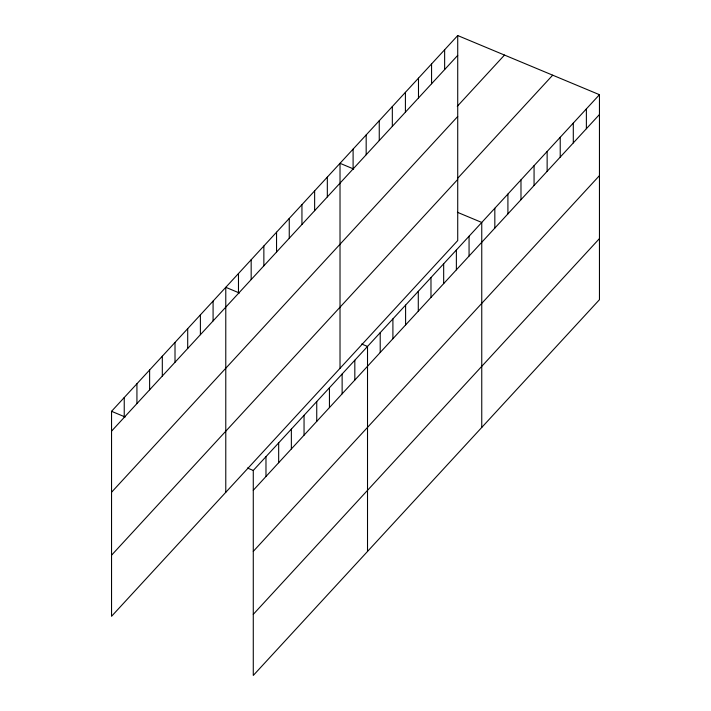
<?xml version="1.0" encoding="UTF-8"?>
<svg xmlns="http://www.w3.org/2000/svg" width="711" height="711" viewBox="0 0 711 711"><rect width="100%" height="100%" fill="white"/><g stroke="black" fill="none" stroke-linecap="round" stroke-linejoin="round"><path stroke-width="1.07" d="M457.724 35.55L457.724 240.549L111.547 616.304L111.547 411.314L457.724 35.55L599.453 94.696L599.453 299.687L253.276 675.45L253.276 470.451L599.453 94.696M111.547 431.142L457.724 55.378M457.271 106.33L504.49 55.067M111.547 492.243L457.724 116.48M457.502 178.488L552.687 75.179M111.547 555.202L457.724 179.439M253.276 490.279L599.453 114.524M253.276 551.389L599.453 175.626M253.276 614.348L599.453 238.585M353.66 169.005L340.018 163.308L340.018 368.307M457.395 212.287L481.756 222.454L481.756 427.444M239.42 293.003L225.778 287.306L225.778 492.305M361.668 344.017L367.516 346.453L367.516 551.452M111.547 411.314L125.189 417.002M247.428 468.016L253.276 470.451M586.379 108.89L586.379 128.718M573.297 123.083L573.297 142.911M560.224 137.276L560.224 157.104M547.141 151.479L547.141 171.307M534.068 165.672L534.068 185.5M520.985 179.865L520.985 199.693M507.912 194.059L507.912 213.887M494.829 208.261L494.829 228.089M469.064 236.23L469.064 256.058M456.373 250.005L456.373 269.833M444.642 49.743L444.642 69.571M443.673 263.79L443.673 283.618M431.568 63.937L431.568 83.765M430.982 277.566L430.982 297.394M418.486 78.139L418.486 97.967M418.29 291.341L418.29 311.169M405.599 305.117L405.599 324.945M405.412 92.332L405.412 112.16M392.907 318.901L392.907 338.729M392.33 106.526L392.33 126.354M380.207 332.677L380.207 352.505M379.256 120.719L379.256 140.547M366.174 134.921L366.174 154.749M354.825 360.228L354.825 380.056M353.1 149.114L353.1 168.942M342.133 374.013L342.133 393.841M329.442 387.788L329.442 407.616M327.327 177.083L327.327 196.911M316.742 401.564L316.742 421.392M314.635 190.868L314.635 210.696M304.05 415.34L304.05 435.168M301.944 204.644L301.944 224.472M291.359 429.124L291.359 448.952M289.253 218.419L289.253 238.247M278.668 442.9L278.668 462.728M276.552 232.195L276.552 252.023M265.976 456.675L265.976 476.503M263.861 245.979L263.861 265.807M251.17 259.755L251.17 279.583M238.478 273.531L238.478 293.359M213.087 301.091L213.087 320.919M200.395 314.866L200.395 334.694M187.704 328.642L187.704 348.47M175.013 342.418L175.013 362.246M162.312 356.202L162.312 376.03M149.621 369.978L149.621 389.806M136.93 383.753L136.93 403.581M124.238 397.529L124.238 417.357"/></g></svg>
